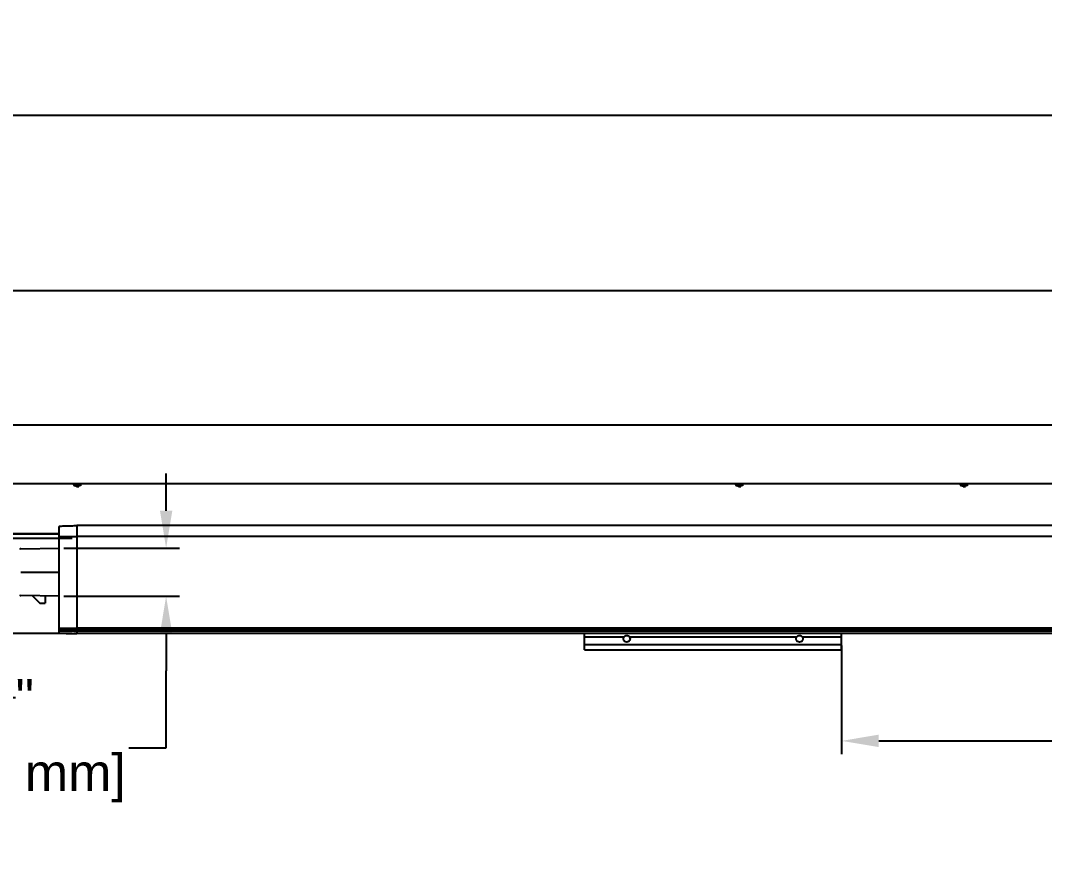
# Model space of a CAD drawing. Header units: inches. Extents: x -8.9 to 62.9, y -1.2 to 30.1.
# Drawn here: x 5.79 to 19.55, y 10.49 to 21.71 of the extents above; entities that cross this region are included whole.
import ezdxf

# ---------------------------------------------------------------- set-up
doc = ezdxf.new("R2010")
doc.units = ezdxf.units.IN
doc.header["$MEASUREMENT"] = 0
doc.layers.get('Defpoints').update_dxf_attribs({"color": 1})
doc.styles.get("Standard").update_dxf_attribs({"font": 'Arial.ttf'})
doc.dimstyles.new('.5 DIM', dxfattribs={"dimscale": 0, "dimtxt": 0.5, "dimasz": 0.5, "dimexe": 0.18, "dimexo": 0.0625, "dimgap": 0.09, "dimtad": 0, "dimtih": 1, "dimtoh": 1, "dimdec": 5, "dimzin": 0, "dimdsep": 46, "dimlunit": 4, "dimtxsty": 'Standard', "dimcen": 0.25, "dimadec": 0, "dimazin": 0, "dimtfac": 1, "dimtdec": 5, "dimtofl": 0, "dimtmove": 0, "dimatfit": 3, "dimfxl": 1, "dimtolj": 1, "dimtzin": 0, "dimarcsym": 0})

# ---------------------------------------------------------------- blocks, each defined once
blk = doc.blocks.new('*D9')
at = {"layer": 'Defpoints', "color": 0, "lineweight": -2, "transparency": 16777216}
for p, q in [((4.874, 15.535), (4.874, 16.458)), ((52.874, 15.535), (52.874, 16.458)), ((5.374, 16.278), (26.697, 16.278)), ((52.374, 16.278), (31.051, 16.278))]:
    blk.add_line(p, q, dxfattribs=at)
at = {"layer": 'Defpoints', "color": 0, "transparency": 16777216}
for p in [(52.874, 16.278), (4.874, 15.472), (52.874, 15.472)]:
    blk.add_point(p, dxfattribs=at)
for points in [[(5.374, 16.361), (5.374, 16.195), (4.874, 16.278)], [(52.374, 16.361), (52.374, 16.195), (52.874, 16.278)]]:
    blk.add_solid(points, dxfattribs=at)
at = {"layer": 'Defpoints', "color": 0, "transparency": 16777216, "char_height": 0.5, "attachment_point": 5}
for s, insert in [("\\A1;4'", (28.874, 16.618)), ('\\A1;[1219.20 mm]', (28.874, 15.87))]:
    blk.add_mtext(s, dxfattribs=dict(at, insert=insert))
blk = doc.blocks.new('*D10')
at = {"layer": 'Defpoints', "color": 0, "lineweight": -2, "transparency": 16777216}
for p, q in [((4.874, 15.507), (4.874, 18.264)), ((53.971, 15.507), (53.971, 18.264)), ((5.374, 18.084), (27.245, 18.084)), ((53.471, 18.084), (31.6, 18.084))]:
    blk.add_line(p, q, dxfattribs=at)
at = {"layer": 'Defpoints', "color": 0, "transparency": 16777216}
for p in [(53.971, 18.084), (4.874, 15.445), (53.971, 15.445)]:
    blk.add_point(p, dxfattribs=at)
for points in [[(5.374, 18.168), (5.374, 18.001), (4.874, 18.084)], [(53.471, 18.168), (53.471, 18.001), (53.971, 18.084)]]:
    blk.add_solid(points, dxfattribs=at)
at = {"layer": 'Defpoints', "color": 0, "transparency": 16777216, "char_height": 0.5, "attachment_point": 5}
for s, insert in [('\\A1;4\'-1{\\H1x;\\S3/32;}"', (29.422, 18.762)), ('\\A1;[1247.05 mm]', (29.422, 17.676))]:
    blk.add_mtext(s, dxfattribs=dict(at, insert=insert))
blk = doc.blocks.new('*D11')
at = {"layer": 'Defpoints', "color": 0, "lineweight": -2, "transparency": 16777216}
for p, q in [((4.874, 15.4), (4.874, 20.618)), ((54.402, 15.4), (54.402, 20.618)), ((5.374, 20.438), (27.461, 20.438)), ((53.902, 20.438), (31.815, 20.438))]:
    blk.add_line(p, q, dxfattribs=at)
at = {"layer": 'Defpoints', "color": 0, "transparency": 16777216}
for p in [(54.402, 20.438), (4.874, 15.338), (54.402, 15.338)]:
    blk.add_point(p, dxfattribs=at)
for points in [[(5.374, 20.521), (5.374, 20.354), (4.874, 20.438)], [(53.902, 20.521), (53.902, 20.354), (54.402, 20.438)]]:
    blk.add_solid(points, dxfattribs=at)
at = {"layer": 'Defpoints', "color": 0, "transparency": 16777216, "char_height": 0.5, "attachment_point": 5}
for s, insert in [('\\A1;4\'-1{\\H1x;\\S17/32;}"', (29.638, 21.112)), ('\\A1;[1258.00 mm]', (29.638, 20.029))]:
    blk.add_mtext(s, dxfattribs=dict(at, insert=insert))
blk = doc.blocks.new('*D13')
at = {"layer": 'Defpoints', "color": 0, "lineweight": -2, "transparency": 16777216}
for p, q in [((6.481, 14.752), (3.801, 14.752)), ((3.981, 14.252), (3.981, 13.974)), ((3.981, 14.113), (1.963, 11.646)), ((6.481, 13.474), (3.801, 13.474)), ((1.963, 11.646), (1.783, 11.646))]:
    blk.add_line(p, q, dxfattribs=at)
at = {"layer": 'Defpoints', "color": 0, "transparency": 16777216}
for p in [(6.543, 14.752), (3.981, 13.474), (6.543, 13.474)]:
    blk.add_point(p, dxfattribs=at)
for points in [[(3.898, 14.252), (4.064, 14.252), (3.981, 14.752)], [(3.898, 13.974), (4.064, 13.974), (3.981, 13.474)]]:
    blk.add_solid(points, dxfattribs=at)
at = {"layer": 'Defpoints', "color": 0, "transparency": 16777216, "char_height": 0.5, "attachment_point": 5}
for s, insert in [('\\A1;1{\\H1x;\\S9/32;}"', (1.051, 12.324)), ('\\A1;[32.47 mm]', (-0.006, 11.238))]:
    blk.add_mtext(s, dxfattribs=dict(at, insert=insert))
blk = doc.blocks.new('*D14')
at = {"layer": 'Defpoints', "color": 0, "lineweight": -2, "transparency": 16777216}
for p, q in [((7.743, 15.124), (7.743, 15.624)), ((6.37, 14.624), (7.923, 14.624)), ((6.37, 13.975), (7.923, 13.975)), ((7.743, 13.475), (7.743, 12.975)), ((7.743, 11.94), (7.743, 12.975)), ((7.243, 11.94), (7.743, 11.94))]:
    blk.add_line(p, q, dxfattribs=at)
at = {"layer": 'Defpoints', "color": 0, "transparency": 16777216}
for p in [(6.307, 14.624), (6.307, 13.975), (7.743, 13.975)]:
    blk.add_point(p, dxfattribs=at)
for points in [[(7.66, 15.124), (7.826, 15.124), (7.743, 14.624)], [(7.66, 13.475), (7.826, 13.475), (7.743, 13.975)]]:
    blk.add_solid(points, dxfattribs=at)
at = {"layer": 'Defpoints', "color": 0, "transparency": 16777216, "char_height": 0.5, "attachment_point": 5}
for s, insert in [('\\A1;{\\H1x;\\S21/32;}"', (5.455, 12.615)), ('\\A1;[16.47 mm]', (5.455, 11.532))]:
    blk.add_mtext(s, dxfattribs=dict(at, insert=insert))
blk = doc.blocks.new('*D29')
at = {"layer": 'Defpoints', "color": 0, "lineweight": -2, "transparency": 16777216}
for p, q in [((16.821, 13.313), (16.821, 11.852)), ((40.927, 13.313), (40.927, 11.852)), ((17.321, 12.032), (26.891, 12.032)), ((40.427, 12.032), (30.857, 12.032))]:
    blk.add_line(p, q, dxfattribs=at)
at = {"layer": 'Defpoints', "color": 0, "transparency": 16777216}
for p in [(16.821, 13.375), (40.927, 13.375), (40.927, 12.032)]:
    blk.add_point(p, dxfattribs=at)
for points in [[(17.321, 12.116), (17.321, 11.949), (16.821, 12.032)], [(40.427, 12.116), (40.427, 11.949), (40.927, 12.032)]]:
    blk.add_solid(points, dxfattribs=at)
at = {"layer": 'Defpoints', "color": 0, "transparency": 16777216, "char_height": 0.5, "attachment_point": 5}
for s, insert in [('\\A1;2\'-0{\\H1x;\\S3/32;}"', (28.874, 12.714)), ('\\A1;[612.30 mm]', (28.874, 11.624))]:
    blk.add_mtext(s, dxfattribs=dict(at, insert=insert))

msp = doc.modelspace()

# ---------------------------------------------------------------- linework, layer by layer
for p, q in [((51.204817, 14.92475), (6.543399, 14.92475)), ((6.307316, 14.816425), (5.090643, 14.816425)), ((6.307316, 14.810867), (5.090643, 14.810867)), ((6.307316, 14.752104), (5.090643, 14.752104)), ((6.307179, 13.549509), (6.307179, 14.777637)), ((51.204817, 14.776382), (6.543399, 14.776382)), ((6.543399, 14.776382), (6.543399, 13.547677)), ((6.543399, 14.776305), (6.543399, 13.547567)), ((5.791225, 14.614537), (6.307179, 14.623543)), ((5.791225, 14.299374), (6.307179, 14.299374)), ((6.307179, 13.975205), (5.791225, 13.984211)), ((5.947912, 13.981476), (6.047336, 13.882051)), ((6.116234, 13.978538), (6.116234, 13.882051)), ((6.047336, 13.882051), (6.116234, 13.882051)), ((6.307179, 13.532547), (6.307179, 13.549509)), ((6.307179, 13.518923), (6.307179, 13.532547)), ((6.307179, 13.487498), (6.307179, 13.518923)), ((51.204817, 13.547677), (6.543399, 13.547677)), ((6.543399, 13.547567), (6.543399, 13.528135)), ((51.204817, 13.528384), (6.543399, 13.528384)), ((6.543399, 13.528135), (6.543399, 13.507583)), ((51.204817, 13.508227), (6.543399, 13.508227)), ((6.543399, 13.507583), (6.543399, 13.473642)), ((51.204817, 13.47443), (6.543399, 13.47443)), ((13.368202, 13.42809), (13.368202, 13.474429)), ((13.368202, 13.322533), (13.368202, 13.42809)), ((13.89484, 13.42809), (13.368202, 13.42809)), ((16.217675, 13.42809), (13.971486, 13.42809)), ((16.820958, 13.42809), (16.294321, 13.42809)), ((16.820958, 13.42809), (16.820958, 13.474429)), ((16.820958, 13.322533), (16.820958, 13.42809)), ((16.820958, 13.322532), (13.368202, 13.322532)), ((13.368202, 13.257642), (13.368202, 13.322532)), ((13.368202, 13.257642), (16.820958, 13.257642)), ((16.820958, 13.257642), (16.820958, 13.322532))]:
    msp.add_line(p, q)
for centre, start, end in [((5.791431, 14.602728), 91, 180), ((5.791431, 13.99602), 180, 269)]:
    msp.add_arc(centre, 0.011811, start, end)
at = {"extrusion": (0, 0, -1)}
for centre in [(-13.933163, 13.403981), (-16.255998, 13.403981)]:
    msp.add_arc(centre, 0.045276, 147.8266047, 32.1733953, dxfattribs=at)
at = {"extrusion": (6.12303e-17, 6.12303e-17, -1)}
for centre in [(-13.933163, 13.403981), (-16.255998, 13.403981)]:
    msp.add_arc(centre, 0.045276, 32.1733953, 147.8266047, dxfattribs=at)
for points, degree in [([(24.416051, 15.487563), (5.090643, 15.487563)], 1), ([(6.494253, 15.483946), (6.493361, 15.483278), (6.492758, 15.482494), (6.492454, 15.481597)], 3), ([(6.492454, 15.481597), (6.495056, 15.480099), (6.498713, 15.478457), (6.503066, 15.476848)], 3), ([(6.501527, 15.466913), (6.502537, 15.46605), (6.503615, 15.465182), (6.504761, 15.464314)], 3), ([(6.504761, 15.464314), (6.512294, 15.462431), (6.520214, 15.460897), (6.52843, 15.460001)], 3), ([(6.506902, 15.472214), (6.506456, 15.472147), (6.50604, 15.47208), (6.505654, 15.472014)], 3), ([(6.553598, 15.45704), (6.547326, 15.457384), (6.541038, 15.457728), (6.534952, 15.458073)], 3), ([(6.578731, 15.463542), (6.586851, 15.465553), (6.594374, 15.468052), (6.601071, 15.470676)], 3), ([(6.603863, 15.474007), (6.601474, 15.476667), (6.599235, 15.478938), (6.596497, 15.480773)], 3), ([(6.601071, 15.470676), (6.602168, 15.471832), (6.603098, 15.472944), (6.603863, 15.474007)], 3), ([(15.391891, 15.483946), (15.390999, 15.483278), (15.390396, 15.482494), (15.390092, 15.481597)], 3), ([(15.390092, 15.481597), (15.392694, 15.480099), (15.396351, 15.478457), (15.400704, 15.476848)], 3), ([(15.399164, 15.466913), (15.400175, 15.46605), (15.401253, 15.465182), (15.402399, 15.464314)], 3), ([(15.402399, 15.464314), (15.409932, 15.462431), (15.417852, 15.460897), (15.426068, 15.460001)], 3), ([(15.40454, 15.472214), (15.404094, 15.472147), (15.403678, 15.47208), (15.403292, 15.472014)], 3), ([(15.451236, 15.45704), (15.444964, 15.457384), (15.438676, 15.457728), (15.43259, 15.458073)], 3), ([(15.476369, 15.463542), (15.484488, 15.465553), (15.492011, 15.468052), (15.498709, 15.470676)], 3), ([(15.5015, 15.474007), (15.499111, 15.476667), (15.496873, 15.478938), (15.494135, 15.480773)], 3), ([(15.498709, 15.470676), (15.499806, 15.471832), (15.500736, 15.472944), (15.5015, 15.474007)], 3), ([(18.411576, 15.483946), (18.410684, 15.483278), (18.410081, 15.482494), (18.409777, 15.481597)], 3), ([(18.409777, 15.481597), (18.412379, 15.480099), (18.416036, 15.478457), (18.420389, 15.476848)], 3), ([(18.418849, 15.466913), (18.41986, 15.46605), (18.420938, 15.465182), (18.422084, 15.464314)], 3), ([(18.422084, 15.464314), (18.429617, 15.462431), (18.437537, 15.460897), (18.445753, 15.460001)], 3), ([(18.424225, 15.472214), (18.423779, 15.472147), (18.423363, 15.47208), (18.422977, 15.472014)], 3), ([(18.470921, 15.45704), (18.464649, 15.457384), (18.458361, 15.457728), (18.452275, 15.458073)], 3), ([(18.496054, 15.463542), (18.504173, 15.465553), (18.511696, 15.468052), (18.518394, 15.470676)], 3), ([(18.521185, 15.474007), (18.518796, 15.476667), (18.516558, 15.478938), (18.51382, 15.480773)], 3), ([(18.518394, 15.470676), (18.519491, 15.471832), (18.520421, 15.472944), (18.521185, 15.474007)], 3), ([(6.314847, 13.548405), (6.391031, 13.548125), (6.467215, 13.547846), (6.543399, 13.547567)], 3), ([(6.314847, 13.479627), (6.391031, 13.477632), (6.467215, 13.475637), (6.543399, 13.473642)], 3)]:
    msp.add_open_spline(points, degree=degree)
for points, knots in [([(6.603353, 15.473066), (6.602684, 15.473179), (6.601909, 15.473293), (6.597546, 15.473862), (6.592365, 15.474315), (6.58287, 15.474999), (6.579361, 15.47523), (6.572035, 15.475681), (6.568187, 15.475907), (6.560111, 15.476368), (6.55602, 15.476592), (6.54777, 15.477044), (6.543557, 15.477276), (6.531332, 15.477959), (6.52346, 15.478415), (6.5133, 15.479093), (6.510124, 15.479321), (6.504508, 15.479778), (6.502058, 15.480004), (6.496663, 15.48059), (6.49436, 15.480952), (6.493167, 15.481312)], [0, 0, 0, 0, 0.041369241, 0.041369241, 0.206926424, 0.206926424, 0.289705016, 0.289705016, 0.372483607, 0.372483607, 0.455262199, 0.455262199, 0.538040791, 0.538040791, 0.703597974, 0.703597974, 0.786376565, 0.786376565, 0.869155157, 0.869155157, 1, 1, 1, 1]), ([(6.524793, 15.487255), (6.518542, 15.487103), (6.512942, 15.486837), (6.502714, 15.485796), (6.498274, 15.485036), (6.494253, 15.483946)], [0, 0, 0, 0, 0.5, 0.5, 1, 1, 1, 1]), ([(6.494253, 15.483946), (6.49624, 15.483535), (6.49971, 15.483115), (6.506674, 15.482498), (6.50933, 15.482289), (6.515048, 15.481874), (6.518129, 15.481668), (6.52805, 15.481047), (6.535325, 15.480632), (6.546638, 15.48001), (6.550397, 15.479806), (6.557891, 15.479391), (6.561665, 15.479181), (6.572521, 15.478563), (6.579363, 15.478143), (6.591047, 15.477323), (6.59599, 15.476902), (6.601339, 15.476286), (6.602814, 15.476077), (6.605015, 15.47566), (6.605749, 15.475455), (6.606128, 15.475244), (6.606138, 15.475238), (6.606148, 15.475232)], [0, 0, 0, 0, 0.14257203, 0.14257203, 0.213858045, 0.213858045, 0.285144059, 0.285144059, 0.427716089, 0.427716089, 0.499002104, 0.499002104, 0.570288119, 0.570288119, 0.712860148, 0.712860148, 0.855432178, 0.855432178, 0.926718193, 0.926718193, 0.998004208, 0.998004208, 1, 1, 1, 1]), ([(6.506902, 15.472214), (6.506037, 15.471393), (6.505168, 15.470539), (6.503387, 15.46877), (6.502474, 15.467854), (6.501527, 15.466913)], [0, 0, 0, 0, 0.499251566, 0.499251566, 1, 1, 1, 1]), ([(6.59294, 15.467589), (6.591123, 15.467904), (6.588652, 15.468218), (6.580246, 15.469086), (6.573179, 15.469638), (6.55749, 15.470748), (6.548805, 15.471306), (6.5324, 15.472413), (6.524633, 15.472967), (6.51199, 15.474073), (6.507168, 15.47463), (6.503834, 15.475327), (6.503288, 15.475471), (6.502885, 15.475614)], [0, 0, 0, 0, 0.117432392, 0.117432392, 0.324693345, 0.324693345, 0.531954299, 0.531954299, 0.739215253, 0.739215253, 0.946476207, 0.946476207, 1, 1, 1, 1]), ([(6.506902, 15.472214), (6.506045, 15.473019), (6.505294, 15.473811), (6.50401, 15.47536), (6.503475, 15.476123), (6.503066, 15.476848)], [0, 0, 0, 0, 0.5, 0.5, 1, 1, 1, 1]), ([(6.503945, 15.469895), (6.504293, 15.469813), (6.504688, 15.469731), (6.507408, 15.469223), (6.510956, 15.468793), (6.519896, 15.467943), (6.525371, 15.467513), (6.534277, 15.466874), (6.53742, 15.466656), (6.543743, 15.466229), (6.546939, 15.46602), (6.55663, 15.465376), (6.563015, 15.464953), (6.571857, 15.464306), (6.574625, 15.464093), (6.577993, 15.463817), (6.578756, 15.463753), (6.579501, 15.463689)], [0, 0, 0, 0, 0.039736359, 0.039736359, 0.246251501, 0.246251501, 0.452766644, 0.452766644, 0.556024215, 0.556024215, 0.659281786, 0.659281786, 0.865796928, 0.865796928, 0.969054499, 0.969054499, 1, 1, 1, 1]), ([(6.514064, 15.462266), (6.519555, 15.461883), (6.525835, 15.461499), (6.538167, 15.460788), (6.543971, 15.460473), (6.555585, 15.459835), (6.56114, 15.459528), (6.566555, 15.459217)], [0, 0, 0, 0, 0.377357339, 0.377357339, 0.694587281, 0.694587281, 1, 1, 1, 1]), ([(6.524793, 15.487255), (6.531779, 15.487503), (6.539964, 15.487521), (6.556337, 15.487529), (6.564556, 15.487522), (6.57897, 15.487118), (6.58516, 15.486684), (6.593715, 15.484663), (6.596126, 15.483045), (6.596497, 15.480773)], [0, 0, 0, 0, 0.25, 0.25, 0.5, 0.5, 0.75, 0.75, 1, 1, 1, 1]), ([(6.524793, 15.487255), (6.53173, 15.486718), (6.539834, 15.486174), (6.556161, 15.485094), (6.564333, 15.484555), (6.578673, 15.483473), (6.584884, 15.48293), (6.593593, 15.481851), (6.596115, 15.481311), (6.596497, 15.480773)], [0, 0, 0, 0, 0.25, 0.25, 0.5, 0.5, 0.75, 0.75, 1, 1, 1, 1]), ([(6.578731, 15.463542), (6.57543, 15.461911), (6.571668, 15.460386), (6.563584, 15.457999), (6.559161, 15.457117), (6.550179, 15.456348), (6.545538, 15.456458), (6.536635, 15.457627), (6.532344, 15.458678), (6.52843, 15.460001)], [0, 0, 0, 0, 0.25, 0.25, 0.5, 0.5, 0.75, 0.75, 1, 1, 1, 1]), ([(6.569106, 15.451447), (6.566575, 15.452538), (6.563987, 15.453566), (6.55842, 15.455055), (6.555352, 15.455435), (6.549348, 15.454791), (6.546617, 15.453916), (6.54142, 15.451931), (6.53894, 15.4508), (6.536475, 15.449625)], [0, 0, 0, 0, 0.25, 0.25, 0.5, 0.5, 0.75, 0.75, 1, 1, 1, 1]), ([(6.536475, 15.449625), (6.541803, 15.448527), (6.547506, 15.448078), (6.558588, 15.448747), (6.564079, 15.449857), (6.569106, 15.451447)], [0, 0, 0, 0, 0.5, 0.5, 1, 1, 1, 1]), ([(6.56524, 15.450515), (6.559629, 15.450911), (6.553669, 15.451302), (6.545887, 15.45182), (6.544037, 15.451943), (6.542203, 15.452066)], [0, 0, 0, 0, 0.762155586, 0.762155586, 1, 1, 1, 1]), ([(15.500991, 15.473066), (15.500322, 15.473179), (15.499546, 15.473293), (15.495184, 15.473862), (15.490003, 15.474315), (15.480508, 15.474999), (15.476999, 15.47523), (15.469673, 15.475681), (15.465825, 15.475907), (15.457749, 15.476368), (15.453658, 15.476592), (15.445407, 15.477044), (15.441195, 15.477276), (15.42897, 15.477959), (15.421097, 15.478415), (15.410938, 15.479093), (15.407762, 15.479321), (15.402146, 15.479778), (15.399695, 15.480004), (15.394301, 15.48059), (15.391998, 15.480952), (15.390805, 15.481312)], [0, 0, 0, 0, 0.041369241, 0.041369241, 0.206926424, 0.206926424, 0.289705016, 0.289705016, 0.372483607, 0.372483607, 0.455262199, 0.455262199, 0.538040791, 0.538040791, 0.703597974, 0.703597974, 0.786376565, 0.786376565, 0.869155157, 0.869155157, 1, 1, 1, 1]), ([(15.422431, 15.487255), (15.41618, 15.487103), (15.41058, 15.486837), (15.400352, 15.485796), (15.395912, 15.485036), (15.391891, 15.483946)], [0, 0, 0, 0, 0.5, 0.5, 1, 1, 1, 1]), ([(15.391891, 15.483946), (15.393878, 15.483535), (15.397348, 15.483115), (15.404312, 15.482498), (15.406968, 15.482289), (15.412686, 15.481874), (15.415767, 15.481668), (15.425688, 15.481047), (15.432963, 15.480632), (15.444276, 15.48001), (15.448035, 15.479806), (15.455529, 15.479391), (15.459303, 15.479181), (15.470159, 15.478563), (15.477001, 15.478143), (15.488685, 15.477323), (15.493628, 15.476902), (15.498976, 15.476286), (15.500452, 15.476077), (15.502653, 15.47566), (15.503387, 15.475455), (15.503766, 15.475244), (15.503776, 15.475238), (15.503786, 15.475232)], [0, 0, 0, 0, 0.14257203, 0.14257203, 0.213858045, 0.213858045, 0.285144059, 0.285144059, 0.427716089, 0.427716089, 0.499002104, 0.499002104, 0.570288119, 0.570288119, 0.712860148, 0.712860148, 0.855432178, 0.855432178, 0.926718193, 0.926718193, 0.998004208, 0.998004208, 1, 1, 1, 1]), ([(15.40454, 15.472214), (15.403674, 15.471393), (15.402806, 15.470539), (15.401025, 15.46877), (15.400112, 15.467854), (15.399164, 15.466913)], [0, 0, 0, 0, 0.499251566, 0.499251566, 1, 1, 1, 1]), ([(15.490578, 15.467589), (15.488761, 15.467904), (15.48629, 15.468218), (15.477884, 15.469086), (15.470817, 15.469638), (15.455128, 15.470748), (15.446443, 15.471306), (15.430038, 15.472413), (15.422271, 15.472967), (15.409628, 15.474073), (15.404806, 15.47463), (15.401472, 15.475327), (15.400925, 15.475471), (15.400523, 15.475614)], [0, 0, 0, 0, 0.117432392, 0.117432392, 0.324693345, 0.324693345, 0.531954299, 0.531954299, 0.739215253, 0.739215253, 0.946476207, 0.946476207, 1, 1, 1, 1]), ([(15.40454, 15.472214), (15.403683, 15.473019), (15.402932, 15.473811), (15.401648, 15.47536), (15.401112, 15.476123), (15.400704, 15.476848)], [0, 0, 0, 0, 0.5, 0.5, 1, 1, 1, 1]), ([(15.401583, 15.469895), (15.401931, 15.469813), (15.402325, 15.469731), (15.405046, 15.469223), (15.408594, 15.468793), (15.417534, 15.467943), (15.423009, 15.467513), (15.431915, 15.466874), (15.435058, 15.466656), (15.441381, 15.466229), (15.444577, 15.46602), (15.454268, 15.465376), (15.460653, 15.464953), (15.469495, 15.464306), (15.472263, 15.464093), (15.475631, 15.463817), (15.476394, 15.463753), (15.477139, 15.463689)], [0, 0, 0, 0, 0.03973636, 0.03973636, 0.246251502, 0.246251502, 0.452766644, 0.452766644, 0.556024215, 0.556024215, 0.659281786, 0.659281786, 0.865796928, 0.865796928, 0.969054499, 0.969054499, 1, 1, 1, 1]), ([(15.411701, 15.462266), (15.417193, 15.461883), (15.423473, 15.461499), (15.435805, 15.460788), (15.441609, 15.460473), (15.453223, 15.459835), (15.458778, 15.459528), (15.464192, 15.459217)], [0, 0, 0, 0, 0.377357339, 0.377357339, 0.694587281, 0.694587281, 1, 1, 1, 1]), ([(15.422431, 15.487255), (15.429417, 15.487503), (15.437602, 15.487521), (15.453975, 15.487529), (15.462194, 15.487522), (15.476608, 15.487118), (15.482798, 15.486684), (15.491353, 15.484663), (15.493764, 15.483045), (15.494135, 15.480773)], [0, 0, 0, 0, 0.25, 0.25, 0.5, 0.5, 0.75, 0.75, 1, 1, 1, 1]), ([(15.422431, 15.487255), (15.429368, 15.486718), (15.437471, 15.486174), (15.453799, 15.485094), (15.461971, 15.484555), (15.476311, 15.483473), (15.482522, 15.48293), (15.49123, 15.481851), (15.493752, 15.481311), (15.494135, 15.480773)], [0, 0, 0, 0, 0.25, 0.25, 0.5, 0.5, 0.75, 0.75, 1, 1, 1, 1]), ([(15.476369, 15.463542), (15.473068, 15.461911), (15.469305, 15.460386), (15.461222, 15.457999), (15.456798, 15.457117), (15.447817, 15.456348), (15.443176, 15.456458), (15.434273, 15.457627), (15.429981, 15.458678), (15.426068, 15.460001)], [0, 0, 0, 0, 0.25, 0.25, 0.5, 0.5, 0.75, 0.75, 1, 1, 1, 1]), ([(15.466744, 15.451447), (15.464213, 15.452538), (15.461625, 15.453566), (15.456058, 15.455055), (15.45299, 15.455435), (15.446986, 15.454791), (15.444255, 15.453916), (15.439058, 15.451931), (15.436578, 15.4508), (15.434113, 15.449625)], [0, 0, 0, 0, 0.25, 0.25, 0.5, 0.5, 0.75, 0.75, 1, 1, 1, 1]), ([(15.434113, 15.449625), (15.439441, 15.448527), (15.445144, 15.448078), (15.456226, 15.448747), (15.461717, 15.449857), (15.466744, 15.451447)], [0, 0, 0, 0, 0.5, 0.5, 1, 1, 1, 1]), ([(15.462878, 15.450515), (15.457267, 15.450911), (15.451307, 15.451302), (15.443524, 15.45182), (15.441675, 15.451943), (15.439841, 15.452066)], [0, 0, 0, 0, 0.762155589, 0.762155589, 1, 1, 1, 1]), ([(18.520676, 15.473066), (18.520007, 15.473179), (18.519231, 15.473293), (18.514869, 15.473862), (18.509688, 15.474315), (18.500193, 15.474999), (18.496684, 15.47523), (18.489358, 15.475681), (18.48551, 15.475907), (18.477434, 15.476368), (18.473343, 15.476592), (18.465092, 15.477044), (18.46088, 15.477276), (18.448655, 15.477959), (18.440783, 15.478415), (18.430623, 15.479093), (18.427447, 15.479321), (18.421831, 15.479778), (18.419381, 15.480004), (18.413986, 15.48059), (18.411683, 15.480952), (18.41049, 15.481312)], [0, 0, 0, 0, 0.041369241, 0.041369241, 0.206926424, 0.206926424, 0.289705016, 0.289705016, 0.372483607, 0.372483607, 0.455262199, 0.455262199, 0.538040791, 0.538040791, 0.703597974, 0.703597974, 0.786376565, 0.786376565, 0.869155157, 0.869155157, 1, 1, 1, 1]), ([(18.442116, 15.487255), (18.435865, 15.487103), (18.430265, 15.486837), (18.420037, 15.485796), (18.415597, 15.485036), (18.411576, 15.483946)], [0, 0, 0, 0, 0.5, 0.5, 1, 1, 1, 1]), ([(18.411576, 15.483946), (18.413563, 15.483535), (18.417033, 15.483115), (18.423997, 15.482498), (18.426653, 15.482289), (18.432371, 15.481874), (18.435452, 15.481668), (18.445373, 15.481047), (18.452648, 15.480632), (18.463961, 15.48001), (18.46772, 15.479806), (18.475214, 15.479391), (18.478988, 15.479181), (18.489844, 15.478563), (18.496686, 15.478143), (18.50837, 15.477323), (18.513313, 15.476902), (18.518662, 15.476286), (18.520137, 15.476077), (18.522338, 15.47566), (18.523072, 15.475455), (18.523451, 15.475244), (18.523461, 15.475238), (18.523471, 15.475232)], [0, 0, 0, 0, 0.14257203, 0.14257203, 0.213858045, 0.213858045, 0.285144059, 0.285144059, 0.427716089, 0.427716089, 0.499002104, 0.499002104, 0.570288119, 0.570288119, 0.712860148, 0.712860148, 0.855432178, 0.855432178, 0.926718193, 0.926718193, 0.998004208, 0.998004208, 1, 1, 1, 1]), ([(18.424225, 15.472214), (18.42336, 15.471393), (18.422491, 15.470539), (18.42071, 15.46877), (18.419797, 15.467854), (18.418849, 15.466913)], [0, 0, 0, 0, 0.499251566, 0.499251566, 1, 1, 1, 1]), ([(18.510263, 15.467589), (18.508446, 15.467904), (18.505975, 15.468218), (18.497569, 15.469086), (18.490502, 15.469638), (18.474813, 15.470748), (18.466128, 15.471306), (18.449723, 15.472413), (18.441956, 15.472967), (18.429313, 15.474073), (18.424491, 15.47463), (18.421157, 15.475327), (18.42061, 15.475471), (18.420208, 15.475614)], [0, 0, 0, 0, 0.117432392, 0.117432392, 0.324693346, 0.324693346, 0.531954299, 0.531954299, 0.739215253, 0.739215253, 0.946476207, 0.946476207, 1, 1, 1, 1]), ([(18.424225, 15.472214), (18.423368, 15.473019), (18.422617, 15.473811), (18.421333, 15.47536), (18.420797, 15.476123), (18.420389, 15.476848)], [0, 0, 0, 0, 0.5, 0.5, 1, 1, 1, 1]), ([(18.421268, 15.469895), (18.421616, 15.469813), (18.42201, 15.469731), (18.424731, 15.469223), (18.428279, 15.468793), (18.437219, 15.467943), (18.442694, 15.467513), (18.4516, 15.466874), (18.454743, 15.466656), (18.461066, 15.466229), (18.464262, 15.46602), (18.473953, 15.465376), (18.480338, 15.464953), (18.48918, 15.464306), (18.491948, 15.464093), (18.495316, 15.463817), (18.496079, 15.463753), (18.496824, 15.463689)], [0, 0, 0, 0, 0.039736357, 0.039736357, 0.246251499, 0.246251499, 0.452766642, 0.452766642, 0.556024213, 0.556024213, 0.659281784, 0.659281784, 0.865796927, 0.865796927, 0.969054498, 0.969054498, 1, 1, 1, 1]), ([(18.431386, 15.462266), (18.436878, 15.461883), (18.443158, 15.461499), (18.45549, 15.460788), (18.461294, 15.460473), (18.472908, 15.459835), (18.478463, 15.459528), (18.483877, 15.459217)], [0, 0, 0, 0, 0.377357339, 0.377357339, 0.694587281, 0.694587281, 1, 1, 1, 1]), ([(18.442116, 15.487255), (18.449102, 15.487503), (18.457287, 15.487521), (18.47366, 15.487529), (18.481879, 15.487522), (18.496293, 15.487118), (18.502483, 15.486684), (18.511038, 15.484663), (18.513449, 15.483045), (18.51382, 15.480773)], [0, 0, 0, 0, 0.25, 0.25, 0.5, 0.5, 0.75, 0.75, 1, 1, 1, 1]), ([(18.442116, 15.487255), (18.449053, 15.486718), (18.457156, 15.486174), (18.473484, 15.485094), (18.481656, 15.484555), (18.495996, 15.483473), (18.502207, 15.48293), (18.510915, 15.481851), (18.513437, 15.481311), (18.51382, 15.480773)], [0, 0, 0, 0, 0.25, 0.25, 0.5, 0.5, 0.75, 0.75, 1, 1, 1, 1]), ([(18.496054, 15.463542), (18.492753, 15.461911), (18.48899, 15.460386), (18.480907, 15.457999), (18.476483, 15.457117), (18.467502, 15.456348), (18.462861, 15.456458), (18.453958, 15.457627), (18.449666, 15.458678), (18.445753, 15.460001)], [0, 0, 0, 0, 0.25, 0.25, 0.5, 0.5, 0.75, 0.75, 1, 1, 1, 1]), ([(18.486429, 15.451447), (18.483898, 15.452538), (18.48131, 15.453566), (18.475743, 15.455055), (18.472675, 15.455435), (18.466671, 15.454791), (18.46394, 15.453916), (18.458743, 15.451931), (18.456263, 15.4508), (18.453798, 15.449625)], [0, 0, 0, 0, 0.25, 0.25, 0.5, 0.5, 0.75, 0.75, 1, 1, 1, 1]), ([(18.453798, 15.449625), (18.459126, 15.448527), (18.464829, 15.448078), (18.475911, 15.448747), (18.481402, 15.449857), (18.486429, 15.451447)], [0, 0, 0, 0, 0.5, 0.5, 1, 1, 1, 1]), ([(18.482563, 15.450515), (18.476952, 15.450911), (18.470992, 15.451302), (18.463209, 15.45182), (18.46136, 15.451943), (18.459526, 15.452066)], [0, 0, 0, 0, 0.762155589, 0.762155589, 1, 1, 1, 1]), ([(6.307179, 14.910052), (6.307179, 14.912165), (6.307864, 14.914319), (6.31056, 14.917674), (6.312623, 14.918845), (6.314847, 14.91891)], [0, 0, 0, 0, 0.5, 0.5, 1, 1, 1, 1]), ([(6.307179, 14.829943), (6.307179, 14.838913), (6.307179, 14.847487), (6.307179, 14.863339), (6.307179, 14.87061), (6.307179, 14.890538), (6.307179, 14.901234), (6.307179, 14.910052)], [0, 0, 0, 0, 0.25, 0.25, 0.5, 0.5, 1, 1, 1, 1]), ([(6.314847, 14.91891), (6.342164, 14.919714), (6.369482, 14.920518), (6.421233, 14.922041), (6.445666, 14.92276), (6.494533, 14.924197), (6.518966, 14.924915), (6.543399, 14.925633)], [0, 0, 0, 0, 0.35857204, 0.35857204, 0.67928602, 0.67928602, 1, 1, 1, 1]), ([(6.543399, 14.925633), (6.543399, 14.916564), (6.543399, 14.905472), (6.543399, 14.88453), (6.543399, 14.87687), (6.543399, 14.860141), (6.543399, 14.851035), (6.543399, 14.841472)], [0, 0, 0, 0, 0.5, 0.5, 0.75, 0.75, 1, 1, 1, 1]), ([(6.543399, 14.92475), (6.543399, 14.915717), (6.543399, 14.904683), (6.543399, 14.883816), (6.543399, 14.876173), (6.543399, 14.85944), (6.543399, 14.850348), (6.543399, 14.840816)], [0, 0, 0, 0, 0.5, 0.5, 0.75, 0.75, 1, 1, 1, 1]), ([(6.307179, 14.777637), (6.307179, 14.782968), (6.307179, 14.788269), (6.307179, 14.798482), (6.307179, 14.803423), (6.307179, 14.812352), (6.307179, 14.816467), (6.307179, 14.823762), (6.307179, 14.826999), (6.307179, 14.829943)], [0, 0, 0, 0, 0.25, 0.25, 0.5, 0.5, 0.75, 0.75, 1, 1, 1, 1]), ([(6.314847, 14.776886), (6.312802, 14.776891), (6.310823, 14.776975), (6.308002, 14.777253), (6.307179, 14.777447), (6.307179, 14.777637)], [0, 0, 0, 0, 0.5, 0.5, 1, 1, 1, 1]), ([(6.314847, 14.776886), (6.349517, 14.776798), (6.384188, 14.77671), (6.460372, 14.776517), (6.501886, 14.776411), (6.543399, 14.776305)], [0, 0, 0, 0, 0.455087463, 0.455087463, 1, 1, 1, 1]), ([(6.543399, 14.841472), (6.543399, 14.837827), (6.543399, 14.833788), (6.543399, 14.826937), (6.543399, 14.824523), (6.543399, 14.819379), (6.543399, 14.816663), (6.543399, 14.811053), (6.543399, 14.808141), (6.543399, 14.802082), (6.543399, 14.79891), (6.543399, 14.789374), (6.543399, 14.782898), (6.543399, 14.776305)], [0, 0, 0, 0, 0.25, 0.25, 0.375, 0.375, 0.5, 0.5, 0.625, 0.625, 0.75, 0.75, 1, 1, 1, 1]), ([(6.543399, 14.840816), (6.543399, 14.837211), (6.543399, 14.833218), (6.543399, 14.824185), (6.543399, 14.81906), (6.543399, 14.807969), (6.543399, 14.801877), (6.543399, 14.789307), (6.543399, 14.782904), (6.543399, 14.776382)], [0, 0, 0, 0, 0.25, 0.25, 0.5, 0.5, 0.75, 0.75, 1, 1, 1, 1]), ([(6.314847, 13.548405), (6.312802, 13.548412), (6.310823, 13.548535), (6.308002, 13.548941), (6.307179, 13.549226), (6.307179, 13.549509)], [0, 0, 0, 0, 0.5, 0.5, 1, 1, 1, 1]), ([(6.314847, 13.53003), (6.312801, 13.530047), (6.310822, 13.530325), (6.308002, 13.531248), (6.307179, 13.531898), (6.307179, 13.532547)], [0, 0, 0, 0, 0.5, 0.5, 1, 1, 1, 1]), ([(6.314847, 13.51248), (6.312801, 13.512524), (6.310823, 13.51324), (6.308001, 13.515611), (6.307179, 13.517269), (6.307179, 13.518923)], [0, 0, 0, 0, 0.5, 0.5, 1, 1, 1, 1]), ([(6.314847, 13.53003), (6.336859, 13.529846), (6.358872, 13.529663), (6.435056, 13.529031), (6.489228, 13.528582), (6.543399, 13.528135)], [0, 0, 0, 0, 0.288939259, 0.288939259, 1, 1, 1, 1]), ([(6.314847, 13.51248), (6.336859, 13.512008), (6.358872, 13.511537), (6.435056, 13.509904), (6.489228, 13.508744), (6.543399, 13.507583)], [0, 0, 0, 0, 0.288939476, 0.288939476, 1, 1, 1, 1]), ([(6.314847, 13.479627), (6.312792, 13.479681), (6.310807, 13.480566), (6.307994, 13.483466), (6.307179, 13.485492), (6.307179, 13.487498)], [0, 0, 0, 0, 0.5, 0.5, 1, 1, 1, 1])]:
    msp.add_open_spline(points, degree=3, knots=knots)

# ---------------------------------------------------------------- dimensions: what is measured, and where the dimension line sits
at = {"layer": 'Defpoints'}
for base, p1, p2, picture, middle in [((54.401667, 20.437524), (4.874108, 15.337557), (54.401667, 15.337557), '*D11', (29.637887, 20.437524)), ((53.970705, 18.084388), (4.874108, 15.444745), (53.970705, 15.444745), '*D10', (29.422406, 18.084388))]:
    dim = msp.add_linear_dim(base=base, p1=p1, p2=p2, dimstyle='.5 DIM', override={"dimscale": 1, "dimpost": '\\X'}, dxfattribs=at)
    dim.commit()
    dim.dimension.update_dxf_attribs({"geometry": picture, "text_midpoint": middle, "dimtype": 160})
for base, p1, p2, angle, override, picture, middle, dimtype in [((52.874108, 16.27786), (4.874108, 15.472177), (52.874108, 15.472176), 359.9999998, {"dimscale": 1, "dimpost": '\\X'}, '*D9', (28.874108, 16.27786), 161), ((7.743149, 13.975205), (6.307179, 14.623543), (6.307179, 13.975205), 90, {"dimscale": 1, "dimpost": '\\X', "dimtmove": 1}, '*D14', (7.67597, 11.940134), 160), ((3.981136, 13.473642), (6.543399, 14.752104), (6.543399, 13.473642), 90, {"dimscale": 1, "dimpost": '\\X', "dimtmove": 1}, '*D13', (1.692637, 11.645761), 160)]:
    dim = msp.add_linear_dim(base=base, p1=p1, p2=p2, angle=angle, dimstyle='.5 DIM', override=override, dxfattribs=at)
    dim.commit()
    dim.dimension.update_dxf_attribs({"geometry": picture, "text_midpoint": middle, "dimtype": dimtype})
dim = msp.add_linear_dim(base=(40.927258, 12.032167), p1=(16.820958, 13.375312), p2=(40.927258, 13.375312), dimstyle='.5 DIM', override={"dimscale": 1, "dimpost": '\\X'}, dxfattribs=at)
dim.commit()
dim.dimension.update_dxf_attribs({"geometry": '*D29', "text_midpoint": (28.874108, 12.032167)})

doc.saveas('drawing.dxf')
